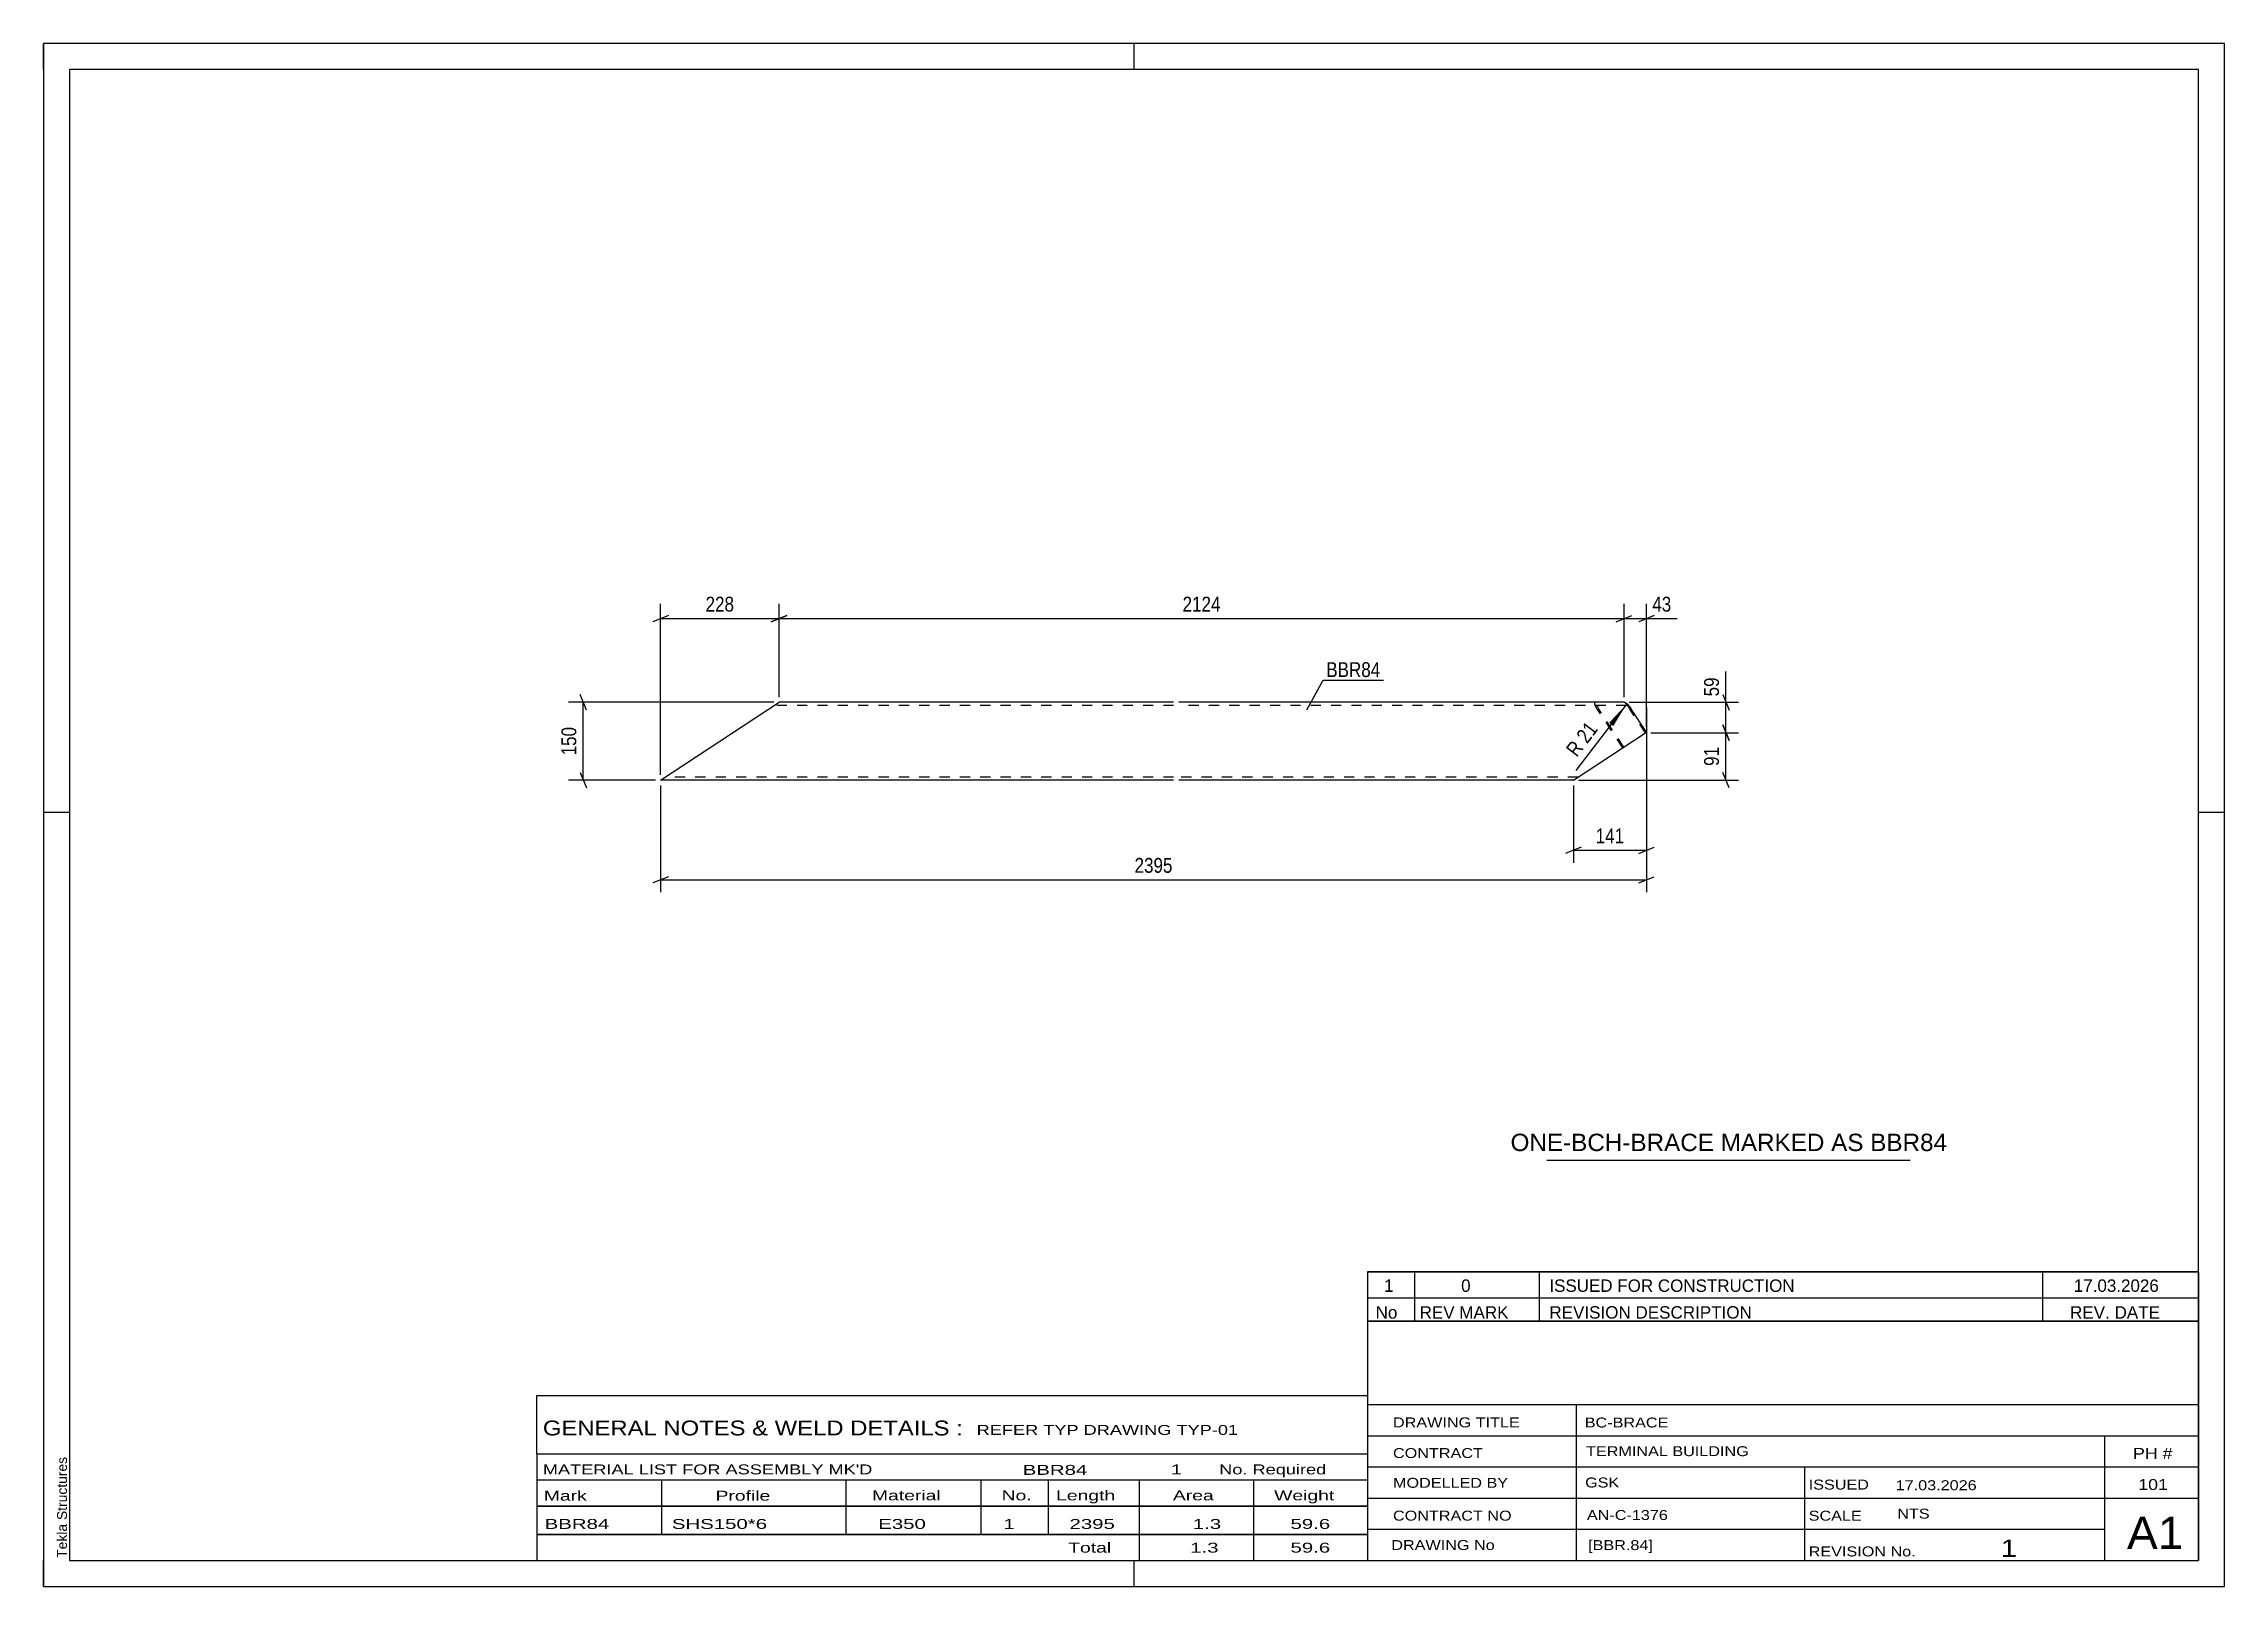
# Model space of a CAD drawing. Header units: millimetres. Extents: x 0 to 420, y 0 to 297.
import ezdxf

# ---------------------------------------------------------------- set-up
doc = ezdxf.new("R2010")
doc.units = ezdxf.units.MM
doc.linetypes.add('DXK_LINE_DOT2', pattern=[3.9198, 1.9599, -1.9599])
doc.styles.add('Arial', font='ARIAL.TTF', dxfattribs={"height": 0.2})
doc.styles.add('Arial Narrow', font='ARIALN.TTF', dxfattribs={"height": 0.2})

# ---------------------------------------------------------------- blocks, each defined once
blk = doc.blocks.new('Unknown-580639706-1162')
at = {"color": 5, "linetype": 'Continuous'}
for p, q in [((420, 297), (0, 297)), ((0, 297), (0, 0)), ((0, 292), (0, 297)), ((210, 292), (210, 297)), ((420, 0), (420, 297)), ((415, 292), (5, 292)), ((5, 292), (5, 5)), ((415, 5), (415, 292)), ((5, 149), (0, 149)), ((420, 149), (415, 149)), ((0, 0), (0, 5)), ((5, 5), (415, 5)), ((210, 0), (210, 5)), ((0, 0), (420, 0))]:
    blk.add_line(p, q, dxfattribs=at)
at = {"color": 174, "linetype": 'Continuous', "style": 'Arial'}
blk.add_text('Tekla Structures', height=1.9102, rotation=90, dxfattribs=at).set_placement((4.5, 5.5))
blk = doc.blocks.new('Part-580639706-1309 - 1303')
at = {"color": 2, "linetype": 'Continuous'}
for p, q in [((118.83, 155.21), (141.63, 170.21)), ((217.63, 170.21), (141.63, 170.21)), ((304.39, 170.21), (218.63, 170.21)), ((304.39, 170.21), (304.65, 170.12)), ((304.65, 170.12), (304.99, 169.86)), ((304.99, 169.86), (305.36, 169.47)), ((305.36, 169.47), (305.7, 169.01)), ((308.7, 164.46), (305.7, 169.01)), ((294.63, 155.21), (308.7, 164.46)), ((217.63, 155.21), (118.83, 155.21)), ((294.63, 155.21), (218.63, 155.21))]:
    blk.add_line(p, q, dxfattribs=at)
at = {"color": 7, "linetype": 'DXK_LINE_DOT2'}
for p, q in [((217.63, 169.61), (140.72, 169.61)), ((304.79, 169.61), (218.63, 169.61)), ((298.76, 170.12), (298.9, 170.21)), ((298.77, 169.86), (298.76, 170.12)), ((298.91, 169.47), (298.77, 169.86)), ((299.17, 169.01), (298.91, 169.47)), ((304.14, 161.46), (299.17, 169.01)), ((299.23, 169.56), (299.3, 169.61)), ((299.23, 169.47), (299.23, 169.56)), ((299.23, 169.43), (299.23, 169.47)), ((299.23, 169.43), (299.3, 169.24)), ((299.3, 169.24), (299.43, 169.01)), ((304.32, 161.58), (299.43, 169.01)), ((304.92, 169.56), (304.79, 169.61)), ((305.09, 169.43), (304.92, 169.56)), ((305.27, 169.24), (305.09, 169.43)), ((305.44, 169.01), (305.27, 169.24)), ((308.51, 164.34), (305.44, 169.01)), ((119.74, 155.81), (119.81, 155.85)), ((217.63, 155.81), (119.74, 155.81)), ((295.54, 155.81), (218.63, 155.81))]:
    blk.add_line(p, q, dxfattribs=at)
blk = doc.blocks.new('StraightDimension-580639706-1617 - 1303')
at = {"color": 7, "linetype": 'Continuous'}
for p, q in [((304.39, 171.21), (304.39, 189.16)), ((308.7, 165.46), (308.7, 189.16)), ((302.89, 185.71), (305.89, 186.91)), ((304.39, 186.31), (308.7, 186.31)), ((310.2, 186.91), (307.2, 185.71))]:
    blk.add_line(p, q, dxfattribs=at)
at = {"color": 0}
blk.add_wipeout([(314.08, 187.06), (314.08, 191.26), (309.22, 191.26), (309.22, 187.06)], dxfattribs=at)
at = {"color": 7, "linetype": 'Continuous'}
blk.add_line((308.7, 186.31), (314.6, 186.31), dxfattribs=at)
blk.add_line((308.7, 186.31), (314.6, 186.31), dxfattribs=at)
at = {"color": 3, "style": 'Arial Narrow'}
blk.add_text('43', height=2.863, dxfattribs=at).set_placement((309.82, 187.66))
blk = doc.blocks.new('StraightDimension-580639706-1352 - 1303')
at = {"color": 7, "linetype": 'Continuous'}
for p, q in [((308.7, 169.21), (308.7, 133.62)), ((118.83, 154.21), (118.83, 133.62)), ((120.33, 136.62), (117.33, 135.42)), ((118.83, 136.02), (308.7, 136.02)), ((307.2, 135.42), (310.2, 136.62))]:
    blk.add_line(p, q, dxfattribs=at)
at = {"color": 0}
blk.add_wipeout([(218.02, 136.77), (218.02, 140.97), (209.51, 140.97), (209.51, 136.77)], dxfattribs=at)
at = {"color": 3, "style": 'Arial Narrow'}
blk.add_text('2395', height=2.863, dxfattribs=at).set_placement((210.11, 137.37))
blk = doc.blocks.new('StraightDimension-580639706-1341 - 1303')
at = {"color": 7, "linetype": 'Continuous'}
for p, q in [((140.63, 170.21), (101.09, 170.21)), ((104.54, 168.71), (103.34, 171.71)), ((103.94, 155.21), (103.94, 170.21)), ((103.34, 156.71), (104.54, 153.71)), ((117.83, 155.21), (101.09, 155.21))]:
    blk.add_line(p, q, dxfattribs=at)
at = {"color": 0}
blk.add_wipeout([(103.19, 166.05), (98.99, 166.05), (98.99, 159.37), (103.19, 159.37)], dxfattribs=at)
at = {"color": 3, "style": 'Arial Narrow'}
blk.add_text('150', height=2.863, rotation=90.0002, dxfattribs=at).set_placement((102.59, 159.97))
blk = doc.blocks.new('StraightDimension-580639706-1618 - 1303')
at = {"color": 7, "linetype": 'Continuous'}
for p, q in [((141.63, 171.21), (141.63, 189.16)), ((304.39, 171.21), (304.39, 189.16)), ((143.13, 186.91), (140.13, 185.71)), ((141.63, 186.31), (304.39, 186.31)), ((302.89, 185.71), (305.89, 186.91))]:
    blk.add_line(p, q, dxfattribs=at)
at = {"color": 0}
blk.add_wipeout([(227.27, 187.06), (227.27, 191.26), (218.76, 191.26), (218.76, 187.06)], dxfattribs=at)
at = {"color": 3, "style": 'Arial Narrow'}
blk.add_text('2124', height=2.863, dxfattribs=at).set_placement((219.36, 187.66))
blk = doc.blocks.new('StraightDimension-580639706-1619 - 1303')
at = {"color": 7, "linetype": 'Continuous'}
for p, q in [((118.83, 156.21), (118.83, 189.16)), ((141.63, 171.21), (141.63, 189.16)), ((120.33, 186.91), (117.33, 185.71)), ((118.83, 186.31), (141.63, 186.31)), ((140.13, 185.71), (143.13, 186.91))]:
    blk.add_line(p, q, dxfattribs=at)
at = {"color": 0}
blk.add_wipeout([(133.57, 187.06), (133.57, 191.26), (126.89, 191.26), (126.89, 187.06)], dxfattribs=at)
at = {"color": 3, "style": 'Arial Narrow'}
blk.add_text('228', height=2.863, dxfattribs=at).set_placement((127.49, 187.66))
blk = doc.blocks.new('StraightDimension-580639706-1648 - 1303')
at = {"color": 7, "linetype": 'Continuous'}
for p, q in [((308.7, 163.46), (308.7, 139.3)), ((294.63, 154.21), (294.63, 139.3)), ((296.13, 142.3), (293.13, 141.1)), ((294.63, 141.7), (308.7, 141.7)), ((307.2, 141.1), (310.2, 142.3))]:
    blk.add_line(p, q, dxfattribs=at)
at = {"color": 0}
blk.add_wipeout([(305.01, 142.45), (305.01, 146.65), (298.32, 146.65), (298.32, 142.45)], dxfattribs=at)
at = {"color": 3, "style": 'Arial Narrow'}
blk.add_text('141', height=2.863, dxfattribs=at).set_placement((298.92, 143.05))
blk = doc.blocks.new('StraightDimension-580639706-1678 - 1303')
at = {"color": 7, "linetype": 'Continuous'}
for p, q in [((305.39, 170.21), (326.41, 170.21)), ((323.41, 171.71), (324.61, 168.71)), ((324.01, 164.34), (324.01, 170.21)), ((309.51, 164.34), (326.41, 164.34)), ((324.61, 162.84), (323.41, 165.84))]:
    blk.add_line(p, q, dxfattribs=at)
at = {"color": 0}
blk.add_wipeout([(323.26, 175.59), (319.06, 175.59), (319.06, 170.73), (323.26, 170.73)], dxfattribs=at)
at = {"color": 7, "linetype": 'Continuous'}
blk.add_line((324.01, 170.21), (324.01, 176.12), dxfattribs=at)
blk.add_line((324.01, 170.21), (324.01, 176.12), dxfattribs=at)
at = {"color": 3, "style": 'Arial Narrow'}
blk.add_text('59', height=2.863, rotation=90.0002, dxfattribs=at).set_placement((322.66, 171.33))
blk = doc.blocks.new('StraightDimension-580639706-1679 - 1303')
at = {"color": 7, "linetype": 'Continuous'}
for p, q in [((309.51, 164.34), (326.41, 164.34)), ((323.41, 165.84), (324.61, 162.84)), ((324.01, 155.21), (324.01, 164.34)), ((324.61, 153.71), (323.41, 156.71)), ((295.63, 155.21), (326.41, 155.21))]:
    blk.add_line(p, q, dxfattribs=at)
at = {"color": 0}
blk.add_wipeout([(323.26, 162.2), (319.06, 162.2), (319.06, 157.35), (323.26, 157.35)], dxfattribs=at)
at = {"color": 3, "style": 'Arial Narrow'}
blk.add_text('91', height=2.863, rotation=90.0002, dxfattribs=at).set_placement((322.66, 157.95))
blk = doc.blocks.new('RadiusDimension-580639706-1733 - 1303')
at = {"linetype": 'Continuous'}
blk.add_hatch(color=7, dxfattribs=at).paths.add_polyline_path([(301.5, 166.24), (304.93, 169.91), (302.3, 165.63)])
at = {"color": 7, "linetype": 'Continuous'}
blk.add_line((304.93, 169.91), (295.11, 157.05), dxfattribs=at)
blk.add_arc((303.64, 168.22), 2.13, 35.9585, 69.319, dxfattribs=at)
at = {"color": 0}
blk.add_wipeout([(300.33, 165.12), (296.99, 167.67), (292.05, 161.2), (295.39, 158.65)], dxfattribs=at)
at = {"color": 3, "style": 'Arial Narrow'}
blk.add_text('R 21', height=2.863, rotation=52.6376, dxfattribs=at).set_placement((295.28, 159.49))
blk = doc.blocks.new('Unknown-580639706-2023')
at = {"color": 7, "linetype": 'Continuous'}
blk.add_line((289.5, 82.05), (359.5, 82.05), dxfattribs=at)
at = {"color": 7, "style": 'Arial'}
blk.add_text('ONE-BCH-BRACE MARKED AS BBR84', height=3.3428, dxfattribs=at).set_placement((282.52, 83.8))
blk = doc.blocks.new('Unknown-580639706-2020')
at = {"color": 7, "linetype": 'Continuous'}
for p, q in [((255, 51.05), (255, 5)), ((255, 51.05), (415, 51.05)), ((415, 51), (415, 5)), ((255, 35), (415, 35)), ((295.14, 35), (295.14, 5)), ((255, 29), (415, 29)), ((397, 5.05), (397, 29.05)), ((255, 23), (415, 23)), ((339.14, 23), (339.14, 5)), ((255, 17), (415, 17)), ((255, 11), (397, 11)), ((255, 5), (415, 5))]:
    blk.add_line(p, q, dxfattribs=at)
at = {"color": 7, "style": 'Arial Narrow'}
for s, height, width, p in [('DRAWING TITLE', 1.9089, 1.425378, (259.88, 30.61)), ('BC-BRACE', 1.909, 1.425378, (296.81, 30.59)), ('CONTRACT', 1.909, 1.425378, (259.88, 24.71)), ('TERMINAL BUILDING', 1.9089, 1.425378, (297.06, 25.07)), ('MODELLED BY', 1.9089, 1.425378, (259.88, 18.98)), ('GSK', 1.909, 1.425378, (296.88, 19.04)), ('ISSUED', 1.909, 1.425378, (339.94, 18.64)), ('17.03.2026', 1.909, 1.425378, (356.69, 18.52)), ('CONTRACT NO', 1.9089, 1.425378, (259.88, 12.66)), ('AN-C-1376', 1.909, 1.425378, (297.23, 12.78)), ('SCALE', 1.909, 1.425378, (339.94, 12.65)), ('A1', 6.204, 1.25, (401.24, 7.2)), ('DRAWING No', 1.909, 1.425378, (259.56, 7)), ('[BBR.84]', 1.909, 1.425378, (297.46, 6.99)), ('1', 3.34, 1.5, (376.91, 5.68)), ('REVISION No.', 1.9089, 1.425378, (339.94, 5.77))]:
    blk.add_text(s, height=height, dxfattribs=dict(at, width=width)).set_placement(p)
at = {"color": 7, "linetype": 'Continuous', "style": 'Arial Narrow'}
for s, height, width, p in [('PH #', 2.1, 1.42538, (402.4, 24.55)), ('101', 2.1, 1.42538, (403.41, 18.55)), ('NTS', 1.909, 1.425378, (357, 13.05))]:
    blk.add_text(s, height=height, dxfattribs=dict(at, width=width)).set_placement(p)
blk = doc.blocks.new('Unknown-580639706-2021')
at = {"color": 7, "linetype": 'Continuous'}
for p, q in [((255, 60.55), (415, 60.55)), ((415, 60.55), (255, 60.55)), ((255, 60.55), (255, 55.55)), ((264, 60.55), (264, 55.55)), ((288, 60.55), (288, 55.55)), ((385, 60.55), (385, 55.55)), ((415, 60.55), (415, 55.55)), ((255, 55.55), (415, 55.55)), ((255, 55.55), (255, 51.05)), ((255, 55.55), (415, 55.55)), ((264, 55.55), (264, 51.05)), ((288, 55.55), (288, 51.05)), ((385, 55.55), (385, 51.05)), ((415, 55.55), (415, 51.05)), ((415, 51.05), (255, 51.05))]:
    blk.add_line(p, q, dxfattribs=at)
at = {"color": 7, "linetype": 'Continuous', "style": 'Arial Narrow'}
for s, height, width, p in [('1', 2.39, 1.196471, (258.16, 56.7)), ('0', 2.39, 1.196471, (273, 56.7)), ('ISSUED FOR CONSTRUCTION', 2.3861, 1.196471, (290, 56.7)), ('17.03.2026', 2.386, 1.196471, (391, 56.7)), ('No', 2.386, 1.2, (256.54, 51.55)), ('REV MARK', 2.386, 1.2, (265, 51.55)), ('REVISION DESCRIPTION', 2.3861, 1.2, (290, 51.55)), ('REV. DATE', 2.386, 1.2, (390.28, 51.55))]:
    blk.add_text(s, height=height, dxfattribs=dict(at, width=width)).set_placement(p)
blk = doc.blocks.new('Unknown-580639706-2022')
at = {"color": 7, "linetype": 'Continuous'}
for p, q in [((95, 36.75), (255, 36.75)), ((95, 25.5), (95, 36.75)), ((255, 36.75), (255, 25.5)), ((95, 25.5), (255, 25.5)), ((95, 25.5), (95, 20.5)), ((255, 25.5), (255, 20.5)), ((95, 20.5), (255, 20.5)), ((95, 20.5), (95, 15.5)), ((119, 20.5), (119, 15.5)), ((154.5, 20.5), (154.5, 15.5)), ((180.5, 20.5), (180.5, 15.5)), ((193.5, 20.5), (193.5, 15.5)), ((211, 20.5), (211, 15.5)), ((233, 20.5), (233, 15.5)), ((255, 20.5), (255, 15.5)), ((95, 15.5), (255, 15.5)), ((95, 15.45), (95, 10.05)), ((95, 15.45), (255, 15.45)), ((119, 15.5), (119, 10)), ((154.5, 15.5), (154.5, 10)), ((180.5, 15.5), (180.5, 10)), ((193.5, 15.5), (193.5, 10)), ((211, 15.5), (211, 10)), ((233, 15.5), (233, 10)), ((255, 15.45), (255, 10.05)), ((95, 10.05), (255, 10.05)), ((95, 10), (255, 10)), ((95, 10), (95, 5)), ((211, 10), (211, 5)), ((233, 10), (233, 5)), ((255, 10), (255, 5)), ((95, 5), (255, 5))]:
    blk.add_line(p, q, dxfattribs=at)
at = {"color": 7, "style": 'Arial Narrow'}
for s, height, width, p in [('GENERAL NOTES & WELD DETAILS :', 2.8633, 1.4, (96.15, 29.06)), ('REFER TYP DRAWING TYP-01', 1.9089, 1.6, (179.7, 29.16)), ("MATERIAL LIST FOR ASSEMBLY MK'D", 1.9089, 1.6, (96.15, 21.56)), ('BBR84', 1.909, 1.794707, (188.57, 21.47)), ('1', 1.91, 1.794707, (217.08, 21.56)), ('No. Required', 1.9089, 1.6, (226.41, 21.56)), ('Mark', 1.909, 1.7, (96.34, 16.5)), ('Profile', 1.909, 1.7, (129.41, 16.5)), ('Material', 1.909, 1.7, (159.54, 16.56)), ('No.', 1.909, 1.7, (184.5, 16.56)), ('Length', 1.909, 1.7, (195, 16.56)), ('Area', 1.909, 1.7, (217.5, 16.56)), ('Weight', 1.909, 1.7, (237, 16.56))]:
    blk.add_text(s, height=height, dxfattribs=dict(at, width=width)).set_placement(p)
at = {"color": 7, "linetype": 'Continuous', "style": 'Arial Narrow'}
for s, height, width, p in [('BBR84', 1.909, 1.794707, (96.5, 11.06)), ('SHS150*6', 1.909, 1.794707, (121, 11.06)), ('E350', 1.909, 1.794707, (160.74, 11.06)), ('1', 1.91, 1.794707, (184.86, 11.06)), ('2395', 1.909, 1.794707, (197.58, 11.06)), ('1.3', 1.909, 1.794707, (221.32, 11.06)), ('59.6', 1.909, 1.794707, (240.14, 11.06)), ('Total', 1.909, 1.7, (197.33, 6.5)), ('1.3', 1.909, 1.794707, (220.83, 6.5)), ('59.6', 1.909, 1.794707, (240.14, 6.5))]:
    blk.add_text(s, height=height, dxfattribs=dict(at, width=width)).set_placement(p)
blk = doc.blocks.new('Mark-580639706-1305 - 1303')
at = {"color": 0}
blk.add_wipeout([(257.45, 175.05), (257.45, 178.05), (247.03, 178.05), (247.03, 175.05)], dxfattribs=at)
blk.add_wipeout([(257.45, 175.05), (257.45, 178.05), (247.03, 178.05), (247.03, 175.05)], dxfattribs=at)
at = {"color": 30, "linetype": 'Continuous'}
for p, q in [((243.3, 168.72), (246.43, 174.45)), ((246.43, 174.45), (258.05, 174.45))]:
    blk.add_line(p, q, dxfattribs=at)
at = {"color": 3, "style": 'Arial Narrow'}
blk.add_text('BBR84', height=2.863, dxfattribs=at).set_placement((247.03, 175.05))

msp = doc.modelspace()

# ---------------------------------------------------------------- block references
for name in ['Unknown-580639706-1162', 'Part-580639706-1309 - 1303', 'Unknown-580639706-2023', 'Unknown-580639706-2021', 'Unknown-580639706-2020', 'Unknown-580639706-2022']:
    msp.add_blockref(name, (0, 0))

# ---------------------------------------------------------------- next in the draw order: block references
msp.add_blockref('StraightDimension-580639706-1617 - 1303', (0, 0))

# ---------------------------------------------------------------- next in the draw order: block references
msp.add_blockref('StraightDimension-580639706-1352 - 1303', (0, 0))

# ---------------------------------------------------------------- next in the draw order: block references
for name in ['StraightDimension-580639706-1341 - 1303', 'StraightDimension-580639706-1648 - 1303']:
    msp.add_blockref(name, (0, 0))

# ---------------------------------------------------------------- next in the draw order: block references
msp.add_blockref('StraightDimension-580639706-1618 - 1303', (0, 0))

# ---------------------------------------------------------------- next in the draw order: block references
for name in ['StraightDimension-580639706-1619 - 1303', 'Mark-580639706-1305 - 1303', 'StraightDimension-580639706-1678 - 1303']:
    msp.add_blockref(name, (0, 0))

# ---------------------------------------------------------------- next in the draw order: block references
msp.add_blockref('StraightDimension-580639706-1679 - 1303', (0, 0))

# ---------------------------------------------------------------- next in the draw order: block references
msp.add_blockref('RadiusDimension-580639706-1733 - 1303', (0, 0))

doc.saveas('drawing.dxf')
